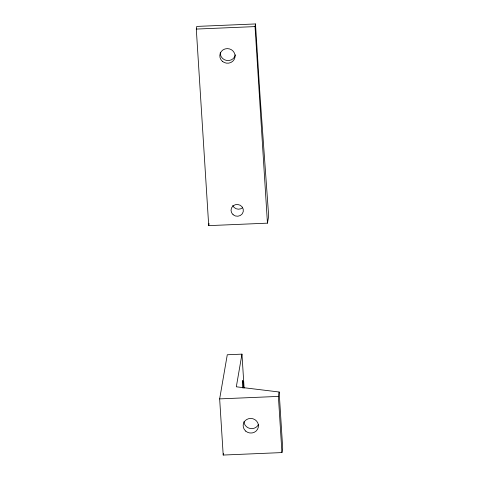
<?xml version="1.0" encoding="UTF-8"?>
<svg xmlns="http://www.w3.org/2000/svg" width="479" height="479" viewBox="0 0 479 479"><rect width="100%" height="100%" fill="white"/><g stroke="black" fill="none" stroke-linecap="round" stroke-linejoin="round"><path stroke-width="0.72" d="M196.3 29.075L196.755 26.423L255.493 23.95L259.929 94.153L268.671 216.101L267.45 223.16L208.712 225.633L196.3 29.075L255.038 26.596L255.493 23.95M208.712 225.633L209.078 223.513M241.961 354.137L236.321 386.798L279.155 392.002L282.7 448.164L281.939 452.577L223.202 455.05L219.657 398.887L227.28 354.759L241.961 354.137L244.11 388.134M223.202 455.05L223.453 453.577M281.939 452.577L278.389 396.414L279.155 392.002M219.657 398.887L278.389 396.414M255.038 26.596L267.45 223.16M258.403 424.693A7.658 7.299 9.8 0 1 250.026 428.454A7.658 7.299 9.8 0 1 243.925 421.64M242.619 387.966A6.185 0.419 87.6 0 1 242.715 380.452A6.185 0.419 87.6 0 1 243.434 387.978M235.393 54.845A7.658 7.299 9.8 0 1 226.693 60.468A7.658 7.299 9.8 0 1 220.298 52.313M242.667 207.647A6.185 5.892 9.8 0 1 232.746 205.557M245.721 431.124A7.658 7.299 9.8 0 0 258.289 427.31A7.658 7.299 9.8 0 0 248.373 418.766A7.658 7.299 9.8 0 0 245.721 431.124M233.099 214.712A6.185 5.892 9.8 0 0 243.248 211.634A6.185 5.892 9.8 0 0 235.237 204.731A6.185 5.892 9.8 0 0 233.099 214.712M222.37 61.306A7.658 7.299 9.8 0 0 234.938 57.492A7.658 7.299 9.8 0 0 225.022 48.948A7.658 7.299 9.8 0 0 222.37 61.306"/></g></svg>
